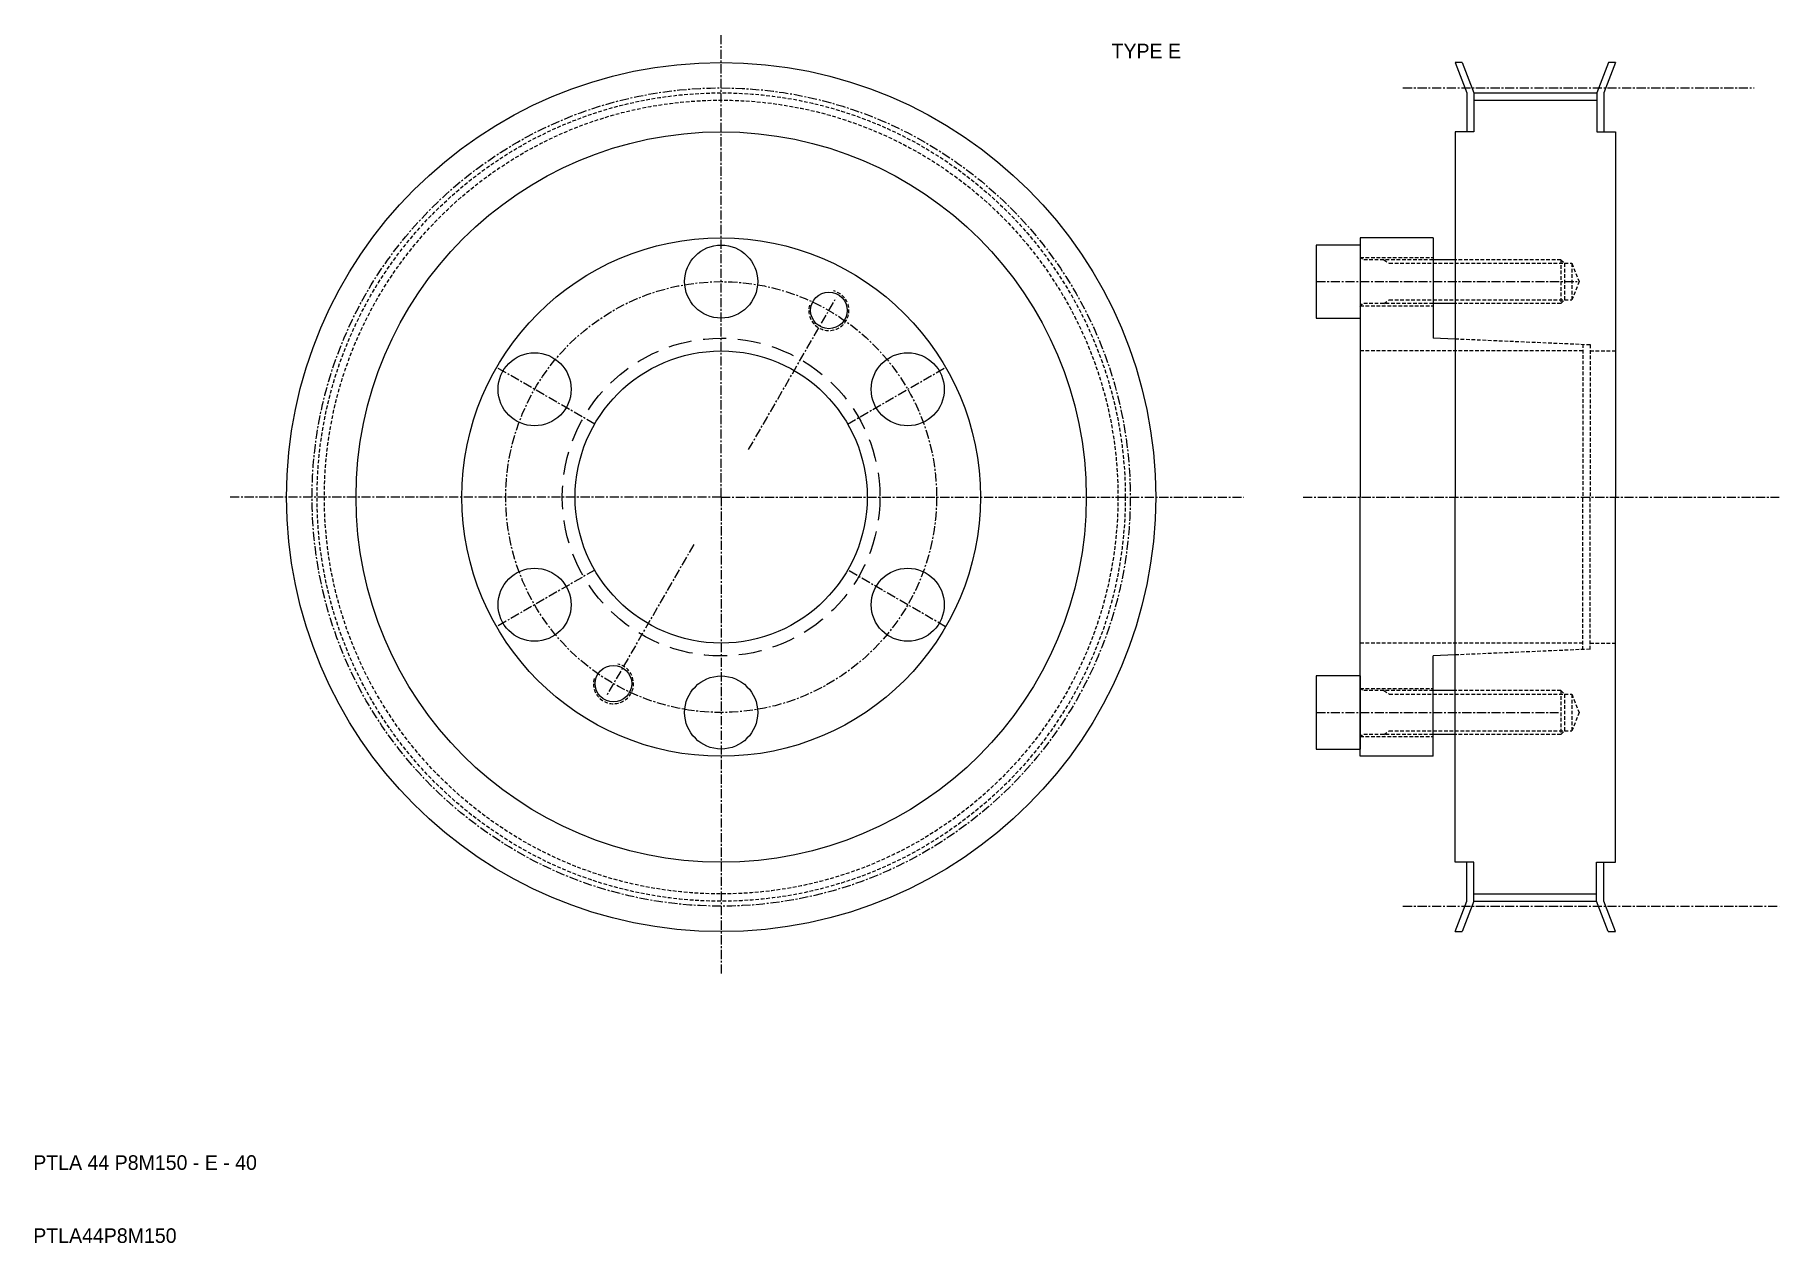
# Model space of a CAD drawing. Extents: x -264 to -25, y 877 to 1042.
import ezdxf

# ---------------------------------------------------------------- set-up
doc = ezdxf.new("R2010")
doc.units = 0
for name, pattern in [('CENTER', [2, 1.25, -0.25, 0.25, -0.25]), ('DASHED', [0.75, 0.5, -0.25]), ('HIDDEN2', [4.7625, 3.175, -1.5875])]:
    doc.linetypes.add(name, pattern=pattern)
doc.layers.get('0').update_dxf_attribs({"linetype": 'CONTINUOUS'})
doc.layers.add('CENTER', color=1, linetype='CENTER')

msp = doc.modelspace()

# ---------------------------------------------------------------- linework, layer by layer
at = {"color": 7, "linetype": 'CONTINUOUS'}
for p, q in [((-68.7, 1038.41), (-69.7, 1038.41)), ((-69.7, 1038.41), (-68.1, 1034.25)), ((-68.7, 1038.41), (-67.1, 1034.25)), ((-48.7, 1038.41), (-50.3, 1034.25)), ((-47.7, 1038.41), (-49.3, 1034.25)), ((-47.7, 1038.41), (-48.7, 1038.41)), ((-68.1, 1034.25), (-68.1, 1028.91)), ((-67.1, 1034.25), (-50.3, 1034.25)), ((-67.1, 1034.25), (-67.1, 1028.91)), ((-50.3, 1034.25), (-50.3, 1028.91)), ((-49.3, 1034.25), (-49.3, 1028.91)), ((-67.1, 1033.25), (-50.3, 1033.25)), ((-67.1, 1028.91), (-69.7, 1028.91)), ((-69.7, 1028.91), (-69.7, 978.91)), ((-50.3, 1028.91), (-49.3, 1028.91)), ((-49.8, 1028.91), (-47.7, 1028.91)), ((-47.7, 1028.91), (-47.7, 978.91)), ((-88.7, 1013.41), (-88.7, 1003.41)), ((-82.7, 1013.41), (-88.7, 1013.41)), ((-82.7, 1014.41), (-82.7, 978.91)), ((-72.7, 1014.41), (-82.7, 1014.41)), ((-82.7, 1013.41), (-82.7, 998.41)), ((-82.7, 1013.41), (-82.7, 1011.81)), ((-72.7, 1014.41), (-72.7, 1000.66)), ((-82.7, 1011.81), (-82.7, 1005.01)), ((-69.7, 1011.41), (-72.7, 1011.41)), ((-88.7, 1003.41), (-82.7, 1003.41)), ((-82.7, 1005.01), (-82.7, 1003.41)), ((-69.7, 1005.41), (-72.7, 1005.41)), ((-69.7, 1000.53), (-72.7, 1000.66)), ((-82.7, 943.41), (-82.7, 978.91)), ((-69.7, 928.91), (-69.7, 978.91)), ((-47.7, 928.91), (-47.7, 978.91)), ((-69.7, 957.29), (-72.7, 957.16)), ((-72.7, 943.41), (-72.7, 957.16)), ((-82.7, 954.41), (-88.7, 954.41)), ((-88.7, 954.41), (-88.7, 944.41)), ((-82.7, 954.41), (-82.7, 952.81)), ((-82.7, 952.81), (-82.7, 946.01)), ((-69.7, 952.41), (-72.7, 952.41)), ((-82.7, 946.01), (-82.7, 944.41)), ((-69.7, 946.41), (-72.7, 946.41)), ((-88.7, 944.41), (-82.7, 944.41)), ((-72.7, 943.41), (-82.7, 943.41)), ((-67.1, 928.91), (-69.7, 928.91)), ((-68.1, 923.57), (-68.1, 928.91)), ((-67.1, 923.57), (-67.1, 928.91)), ((-50.33, 928.91), (-49.33, 928.91)), ((-50.33, 923.57), (-50.33, 928.91)), ((-49.83, 928.91), (-47.73, 928.91)), ((-49.33, 923.57), (-49.33, 928.91)), ((-67.1, 924.57), (-50.33, 924.57)), ((-69.7, 919.41), (-68.1, 923.57)), ((-67.1, 923.57), (-68.7, 919.41)), ((-67.1, 923.57), (-50.33, 923.57)), ((-48.73, 919.41), (-50.33, 923.57)), ((-47.7, 919.41), (-49.33, 923.57)), ((-69.7, 919.41), (-68.7, 919.41)), ((-48.73, 919.41), (-47.7, 919.41))]:
    msp.add_line(p, q, dxfattribs=at)
at = {"color": 3, "linetype": 'DASHED'}
for p, q in [((-82.7, 1011.81), (-82.3, 1011.41)), ((-82.7, 1011.71), (-72.7, 1011.71)), ((-72.7, 1011.41), (-82.3, 1011.41)), ((-79.45, 1011.41), (-78.7, 1010.91)), ((-78.7, 1010.91), (-72.7, 1010.91)), ((-72.7, 1010.91), (-53.7, 1010.91)), ((-55.2, 1011.41), (-69.7, 1011.41)), ((-55.2, 1011.41), (-55.2, 1005.41)), ((-55.2, 1011.41), (-54.7, 1010.91)), ((-54.7, 1010.91), (-54.7, 1005.91)), ((-53.7, 1010.91), (-52.7, 1008.41)), ((-53.7, 1010.91), (-53.7, 1005.91)), ((-52.7, 1008.41), (-53.7, 1005.91)), ((-79.45, 1005.41), (-78.7, 1005.91)), ((-78.7, 1005.91), (-72.7, 1005.91)), ((-72.7, 1005.91), (-53.7, 1005.91)), ((-55.2, 1005.41), (-54.7, 1005.91)), ((-82.7, 1005.01), (-82.3, 1005.41)), ((-82.7, 1005.11), (-72.7, 1005.11)), ((-72.7, 1005.41), (-82.3, 1005.41)), ((-55.2, 1005.41), (-69.7, 1005.41)), ((-52.2, 998.91), (-82.7, 998.91)), ((-51.2, 999.74), (-69.7, 1000.53)), ((-52.2, 999.83), (-52.2, 978.91)), ((-51.2, 999.78), (-51.2, 978.91)), ((-51.2, 998.91), (-47.7, 998.91)), ((-51.2, 998.91), (-51.2, 998.91)), ((-52.2, 957.99), (-52.2, 978.91)), ((-51.2, 958.03), (-51.2, 978.91)), ((-52.2, 958.91), (-82.7, 958.91)), ((-51.2, 958.08), (-69.7, 957.29)), ((-51.2, 958.91), (-47.7, 958.91)), ((-82.7, 952.81), (-82.3, 952.41)), ((-82.7, 952.71), (-72.7, 952.71)), ((-72.7, 952.41), (-82.3, 952.41)), ((-79.45, 952.41), (-78.7, 951.91)), ((-78.7, 951.91), (-72.7, 951.91)), ((-72.7, 951.91), (-53.7, 951.91)), ((-55.2, 952.41), (-69.7, 952.41)), ((-55.2, 952.41), (-54.7, 951.91)), ((-55.2, 952.41), (-55.2, 946.41)), ((-54.7, 951.91), (-54.7, 946.91)), ((-53.7, 951.91), (-53.7, 946.91)), ((-53.7, 951.91), (-52.7, 949.41)), ((-52.7, 949.41), (-53.7, 946.91)), ((-82.7, 946.01), (-82.3, 946.41)), ((-82.7, 946.11), (-72.7, 946.11)), ((-72.7, 946.41), (-82.3, 946.41)), ((-79.45, 946.41), (-78.7, 946.91)), ((-78.7, 946.91), (-72.7, 946.91)), ((-72.7, 946.91), (-53.7, 946.91)), ((-55.2, 946.41), (-69.7, 946.41)), ((-55.2, 946.41), (-54.7, 946.91))]:
    msp.add_line(p, q, dxfattribs=at)
at = {"color": 3, "linetype": 'HIDDEN2'}
msp.add_line((-52.7, 1008.41), (-52.7, 1008.41), dxfattribs=at)
at = {"color": 1, "linetype": 'CENTER'}
for p, q in [((-187.51, 988.91), (-200.94, 996.66)), ((-139.45, 961.16), (-152.87, 968.91))]:
    msp.add_line(p, q, dxfattribs=at)
at = {"color": 7, "linetype": 'CONTINUOUS'}
for centre, radius in [((-170.19, 978.91), 59.5), ((-170.19, 978.91), 50), ((-170.19, 978.91), 35.5), ((-170.19, 1008.41), 5), ((-155.44, 1004.46), 2.5), ((-195.74, 993.66), 5), ((-170.19, 978.91), 20), ((-144.64, 993.66), 5), ((-195.74, 964.16), 5), ((-144.64, 964.16), 5), ((-184.94, 953.36), 2.5), ((-170.19, 949.41), 5)]:
    msp.add_circle(centre, radius, dxfattribs=at)
at = {"color": 1, "linetype": 'CENTER'}
for radius in [56.02, 29.5]:
    msp.add_circle((-170.19, 978.91), radius, dxfattribs=at)
at = {"color": 3, "linetype": 'DASHED'}
for radius in [55.34, 54.34]:
    msp.add_circle((-170.19, 978.91), radius, dxfattribs=at)
at = {"color": 3, "linetype": 'HIDDEN2'}
msp.add_circle((-170.19, 978.91), 21.75, dxfattribs=at)
at = {"color": 3, "linetype": 'DASHED'}
for centre in [(-155.44, 1004.46), (-184.94, 953.36)]:
    msp.add_arc(centre, 2.75, 165, 77, dxfattribs=at)
at = {"layer": 'CENTER', "color": 1, "linetype": 'CENTER'}
for p, q in [((-170.19, 978.91), (-170.19, 1042.19)), ((-76.83, 1034.93), (-28.72, 1034.93)), ((-88.7, 1008.41), (-52.7, 1008.41)), ((-166.44, 985.4), (-154.44, 1006.19)), ((-152.87, 988.91), (-139.45, 996.66)), ((-170.19, 978.91), (-237.66, 978.91)), ((-170.19, 978.91), (-98.66, 978.91)), ((-170.19, 978.91), (-170.19, 913.63)), ((-90.49, 978.91), (-25.32, 978.91)), ((-173.94, 972.41), (-185.94, 951.63)), ((-187.51, 968.91), (-200.94, 961.16)), ((-88.7, 949.41), (-55.52, 949.41)), ((-76.83, 922.88), (-25.32, 922.88))]:
    msp.add_line(p, q, dxfattribs=at)

# ---------------------------------------------------------------- texts
at = {"color": 7, "linetype": 'CONTINUOUS'}
for s, p in [('TYPE E', (-116.73, 1038.98)), ('PTLA 44 P8M150 - E - 40', (-264.39, 886.79)), ('PTLA44P8M150', (-264.39, 876.79))]:
    msp.add_text(s, height=2, dxfattribs=at).set_placement(p)

doc.saveas('drawing.dxf')
